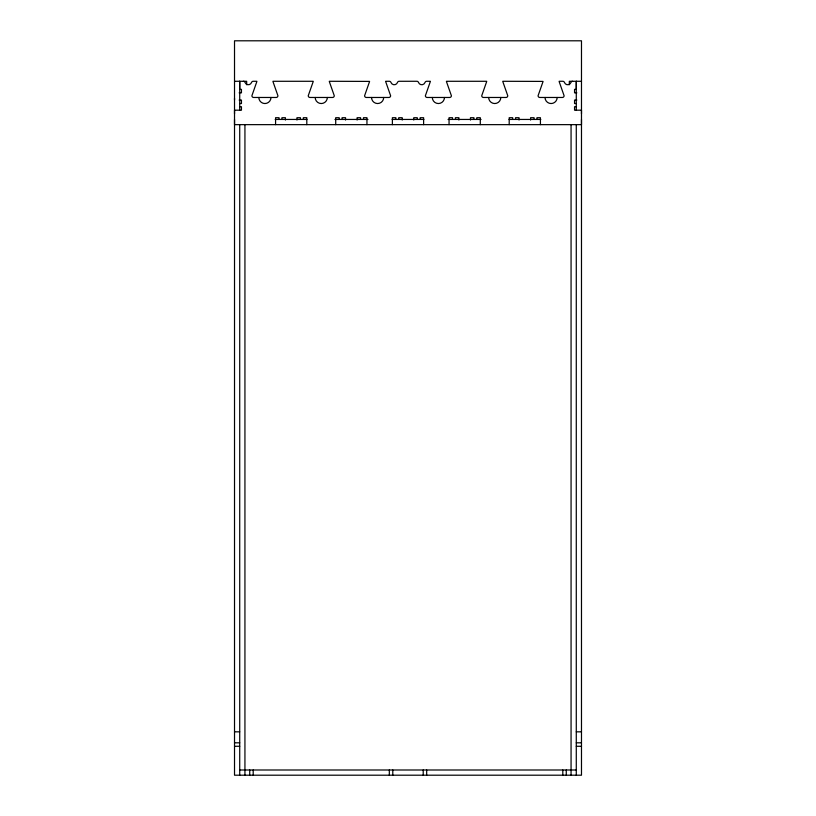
<?xml version="1.0" encoding="UTF-8"?>
<svg xmlns="http://www.w3.org/2000/svg" width="816" height="816" viewBox="0 0 816 816"><rect width="100%" height="100%" fill="white"/><g stroke="black" fill="none" stroke-linecap="round" stroke-linejoin="round"><path stroke-width="1.22" d="M234.518 119.442L234.518 124.644L581.482 124.644L581.482 119.442M234.518 113.801L234.518 110.191L241.454 110.191L241.454 106.723L239.72 106.723M581.482 113.801L581.482 110.191L574.546 110.191L574.546 106.723L576.28 106.723M581.482 81.284L581.482 40.8L234.518 40.8L234.518 775.2L581.482 775.2L581.482 81.284L569.333 81.284L569.333 84.752M234.518 81.284L246.667 81.284L246.667 84.752M239.149 92.84L241.454 92.84L241.454 89.372L239.72 89.372L239.72 81.284L239.72 110.191M576.851 92.84L574.546 92.84L574.546 89.372L576.28 89.372L576.28 81.284L576.28 110.191M239.149 100.072L241.454 100.072L241.454 103.54L239.72 103.54M576.851 100.072L574.546 100.072L574.546 103.54L576.28 103.54M275.186 119.442L306.959 119.442M334.927 119.442L367.965 119.442M392.119 119.442L423.892 119.442M448.035 119.442L481.073 119.442M509.041 119.442L540.814 119.442M234.518 731.83L239.72 731.83M576.28 731.83L581.482 731.83M234.518 742.815L239.72 742.815M576.28 742.815L581.482 742.815M234.518 746.283L239.72 746.283M576.28 746.283L581.482 746.283M239.72 769.998L576.28 769.998M576.28 124.644L576.28 775.2M571.067 124.644L571.067 775.2M566.273 769.998L566.273 775.2M562.805 769.998L562.805 775.2M540.427 124.644L540.427 117.708L536.959 117.708L536.959 119.442M534.062 119.442L534.062 117.708L530.594 117.708L530.594 120.023M519.027 120.023L519.027 117.708L515.559 117.708L515.559 119.442M512.662 119.442L512.662 117.708L509.194 117.708L509.194 124.644M480.287 124.644L480.287 117.708L476.809 117.708L476.809 119.442M473.923 119.442L473.923 117.708L470.455 117.708L470.455 120.023M458.888 120.023L458.888 117.708L455.42 117.708L455.42 119.442M452.523 119.442L452.523 117.708L449.055 117.708L449.055 124.644M426.676 769.998L426.676 775.2M423.616 124.644L423.616 117.708L420.148 117.708L420.148 119.442M423.208 769.998L423.208 775.2M417.251 119.442L417.251 117.708L413.783 117.708L413.783 120.023M402.217 120.023L402.217 117.708L398.749 117.708L398.749 119.442M395.852 119.442L395.852 117.708L392.384 117.708L392.384 124.644M392.792 769.998L392.792 775.2M389.324 769.998L389.324 775.2M366.945 124.644L366.945 117.708L363.477 117.708L363.477 119.442M360.58 119.442L360.58 117.708L357.112 117.708L357.112 120.023M345.545 120.023L345.545 117.708L342.077 117.708L342.077 119.442M339.191 119.442L339.191 117.708L335.713 117.708L335.713 124.644M306.806 124.644L306.806 117.708L303.338 117.708L303.338 119.442M300.441 119.442L300.441 117.708L296.973 117.708L296.973 120.023M285.406 120.023L285.406 117.708L281.938 117.708L281.938 119.442M279.041 119.442L279.041 117.708L275.573 117.708L275.573 124.644M253.195 769.998L253.195 775.2M249.727 769.998L249.727 775.2M244.933 124.644L244.933 775.2M239.72 124.644L239.72 775.2M234.518 98.267L234.518 100.072M572.618 81.274A1.734 1.734 0 0 0 570.986 82.436A3.468 3.468 0 0 1 564.437 82.436A1.734 1.734 0 0 0 562.805 81.274L559.144 81.284A1.744 1.744 0 0 0 559.215 81.773L564.101 95.737A1.734 1.734 0 0 1 562.367 97.471L539.815 97.471A1.734 1.734 0 0 1 538.081 95.737L542.966 81.773A1.724 1.724 0 0 0 543.038 81.406L502.789 81.284A1.724 1.724 0 0 0 502.87 81.773L507.756 95.737A1.734 1.734 0 0 1 506.012 97.471L483.46 97.471A1.734 1.734 0 0 1 481.726 95.737L486.611 81.773A1.724 1.724 0 0 0 486.683 81.284L446.444 81.284A1.724 1.724 0 0 0 446.515 81.773L451.401 95.737A1.734 1.734 0 0 1 449.667 97.471L427.115 97.471A1.734 1.734 0 0 1 425.381 95.737L430.267 81.773A1.734 1.734 0 0 0 430.338 81.284L426.676 81.284A1.734 1.734 0 0 0 425.044 82.436A3.468 3.468 0 0 1 418.496 82.436A1.734 1.734 0 0 0 416.864 81.274L399.136 81.284A1.734 1.734 0 0 0 397.504 82.436A3.468 3.468 0 0 1 390.956 82.436A1.734 1.734 0 0 0 389.324 81.274L385.662 81.284A1.744 1.744 0 0 0 385.733 81.773L390.619 95.737A1.734 1.734 0 0 1 388.885 97.471L366.333 97.471A1.734 1.734 0 0 1 364.599 95.737L369.485 81.773A1.724 1.724 0 0 0 369.556 81.406L329.317 81.284A1.724 1.724 0 0 0 329.389 81.773L334.274 95.737A1.734 1.734 0 0 1 332.54 97.471L309.988 97.471A1.734 1.734 0 0 1 308.244 95.737L313.14 81.773A1.724 1.724 0 0 0 313.211 81.284L272.962 81.284A1.724 1.724 0 0 0 273.034 81.773L277.919 95.737A1.734 1.734 0 0 1 276.185 97.471L253.633 97.471A1.734 1.734 0 0 1 251.899 95.737L256.785 81.773A1.734 1.734 0 0 0 256.856 81.284L253.195 81.284A1.734 1.734 0 0 0 251.563 82.436A3.468 3.468 0 0 1 245.014 82.436A1.734 1.734 0 0 0 243.382 81.274M444.455 97.471A6.069 6.069 0 0 1 438.386 103.54A6.069 6.069 0 0 1 432.317 97.471M500.81 97.471A6.069 6.069 0 0 1 494.741 103.54A6.069 6.069 0 0 1 488.672 97.471M557.165 97.471A6.069 6.069 0 0 1 551.096 103.54A6.069 6.069 0 0 1 545.017 97.471M270.983 97.471A6.069 6.069 0 0 1 264.904 103.54A6.069 6.069 0 0 1 258.835 97.471M327.328 97.471A6.069 6.069 0 0 1 321.259 103.54A6.069 6.069 0 0 1 315.19 97.471M383.683 97.471A6.069 6.069 0 0 1 377.614 103.54A6.069 6.069 0 0 1 371.545 97.471"/></g></svg>
